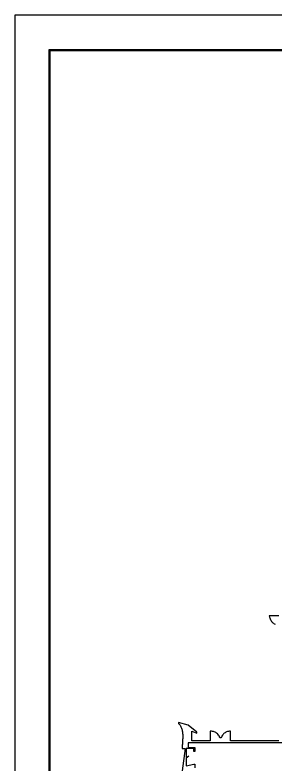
# Model space of a CAD drawing. Header units: metres. Extents: x 0 to 792, y 0 to 1224.
# Drawn here: x 0 to 269, y 449 to 1224 of the extents above; entities that cross this region are included whole.
import ezdxf

# ---------------------------------------------------------------- set-up
doc = ezdxf.new("R2010")
doc.units = ezdxf.units.M

msp = doc.modelspace()

# ---------------------------------------------------------------- linework, layer by layer
for points in [[(0, 1224), (0, 0), (792, 0), (792, 1224), (0, 1224)], [(35, 1188), (35, 53), (756, 53), (756, 1188), (35, 1188)], [(36, 1187), (36, 54), (755, 54), (755, 1187), (36, 1187)], [(273, 603), (263, 603), (263.3079, 601.9247), (263.6563, 600.9079), (264.0477, 599.9496), (264.4846, 599.0497), (264.9694, 598.2082), (265.5046, 597.4251), (266.0928, 596.7003), (266.7363, 596.0338), (267.4377, 595.4257), (268.1994, 594.8759), (269.0239, 594.3843)], [(273, 474), (223, 474), (223, 484), (221.8754, 483.8821), (220.826, 483.7024), (219.8474, 483.4587), (218.9351, 483.1486), (218.085, 482.77), (217.2926, 482.3205), (216.5537, 481.7979), (215.8639, 481.1999), (215.2188, 480.5242), (214.6142, 479.7687), (214.0458, 478.931), (213.5091, 478.0088), (213, 477), (212, 477), (211.5692, 478.0834), (211.0885, 479.0575), (210.5561, 479.9273), (209.9702, 480.6978), (209.3291, 481.3742), (208.631, 481.9614), (207.8741, 482.4645), (207.0567, 482.8886), (206.177, 483.2386), (205.2332, 483.5198), (204.2237, 483.737), (203.1465, 483.8954), (202, 484), (202, 474), (183, 474), (183, 484), (188, 482), (188, 483), (179, 490), (169, 493), (169, 492), (169.6549, 491.4028), (170.2465, 490.7589), (170.7777, 490.0709), (171.2513, 489.3418), (171.6704, 488.5743), (172.0379, 487.7713), (172.3567, 486.9356), (172.6298, 486.07), (172.86, 485.1774), (173.0504, 484.2605), (173.2039, 483.3223), (173.3233, 482.3655), (173.4118, 481.393), (173.4721, 480.4075), (173.5072, 479.412), (173.52, 478.4093), (173.5136, 477.4021), (173.4908, 476.3933), (173.4546, 475.3857), (173.4079, 474.3822), (173.3536, 473.3856), (173.2947, 472.3987), (173.2341, 471.4244), (173.1748, 470.4654), (173.1197, 469.5246), (173.0717, 468.6048), (173.0338, 467.7089), (173.0089, 466.8397), (173, 466), (176, 466), (173.0579, 442.9606)], [(179, 472), (179, 467), (186, 467), (186, 463), (185, 463), (185, 466), (177, 466), (177, 457), (180, 458), (177, 456), (177, 448), (185, 450), (186, 450), (186, 446)], [(277, 356), (277, 472), (179, 472)]]:
    msp.add_lwpolyline(points)

doc.saveas('drawing.dxf')
